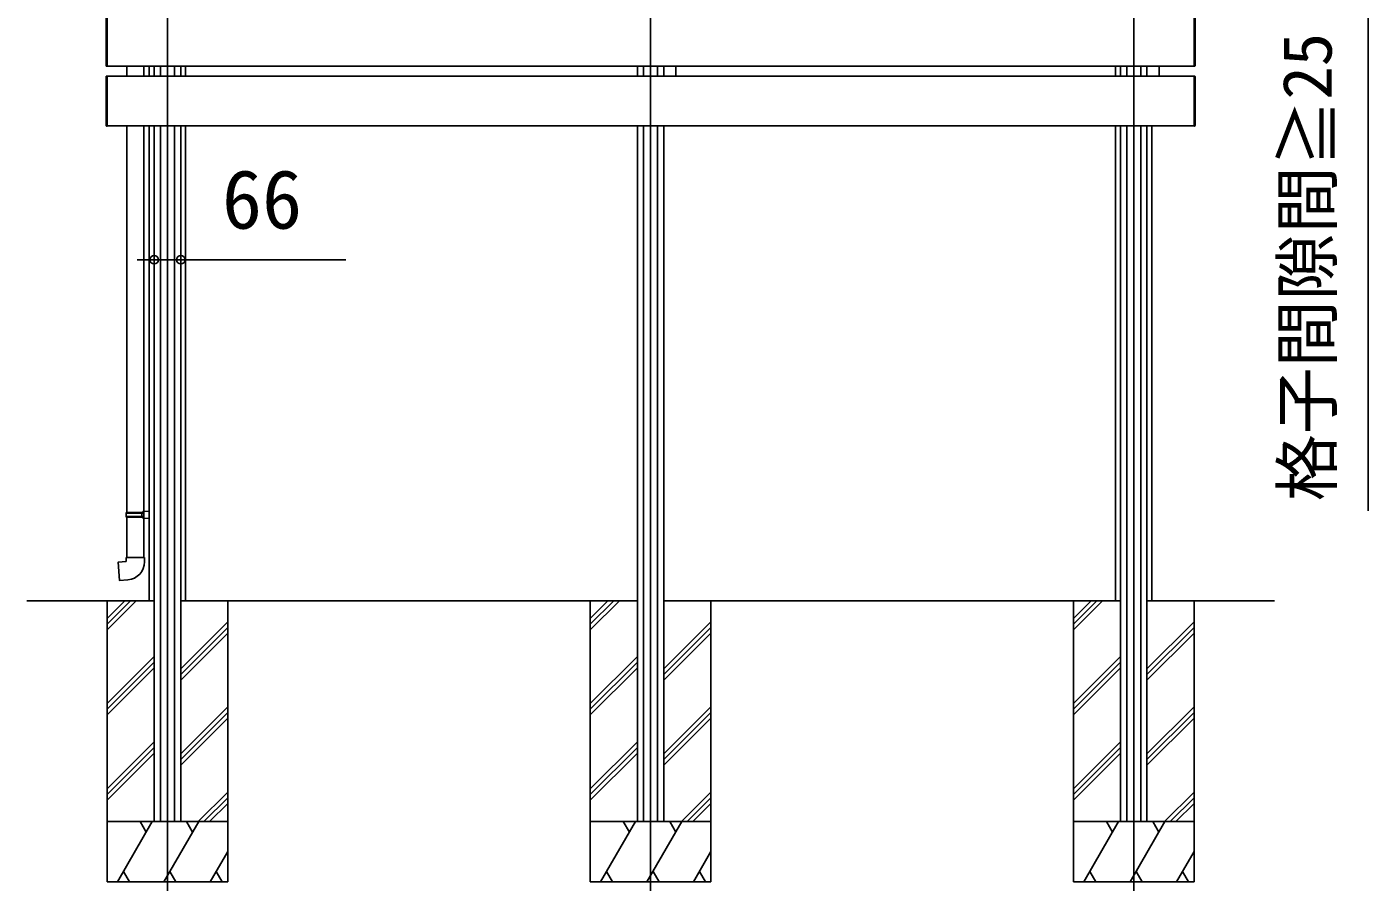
# Model space of a CAD drawing. Units: millimetres, scale not verified. Extents: x -525 to 525, y -783 to 778.
# Drawn here: x -291.7 to -91.5, y -164.8 to -37 of the extents above; entities that cross this region are included whole.
import ezdxf
from ezdxf.enums import TextEntityAlignment as Align

# ---------------------------------------------------------------- set-up
doc = ezdxf.new("R2010")
doc.units = ezdxf.units.MM
doc.header["$LTSCALE"] = 4
for name, color, linetype in [('0-4_YKK_12', 2, 'Continuous'), ('0-5_YKK_13', 4, 'Continuous'), ('0-6_YKK_A1', 4, 'Continuous'), ('0-7_YKK_D', 6, 'Continuous')]:
    doc.layers.add(name, color=color, linetype=linetype)
doc.styles.add('ＭＳ ゴシック', font='')
doc.styles.get('ＭＳ ゴシック').set_extended_font_data('MS Gothic')

msp = doc.modelspace()

# ---------------------------------------------------------------- linework, layer by layer
at = {"layer": '0-4_YKK_12'}
for p, q in [((-270.72, 13.419), (-270.72, -167.846)), ((-126.48, 13.419), (-126.48, -167.428)), ((-198.6, 10.82), (-198.6, -167.428))]:
    msp.add_line(p, q, dxfattribs=at)
at = {"layer": '0-5_YKK_13'}
for p, q in [((-276.792, -42.844), (-276.792, -44.344)), ((-274.272, -44.344), (-274.272, -42.844)), ((-276.792, -51.784), (-276.792, -109.53)), ((-274.272, -109.376), (-274.272, -51.784)), ((-276.912, -109.65), (-276.852, -109.53)), ((-276.912, -109.65), (-274.272, -109.65)), ((-276.912, -109.65), (-276.912, -110.13)), ((-276.912, -110.13), (-274.272, -110.13)), ((-276.912, -110.13), (-276.852, -110.25)), ((-276.852, -109.53), (-274.272, -109.53)), ((-274.541, -109.65), (-274.566, -109.53)), ((-274.392, -109.38), (-273.432, -109.352)), ((-274.392, -109.5), (-274.392, -109.38)), ((-274.392, -109.5), (-274.272, -109.5)), ((-274.272, -109.53), (-274.272, -109.563)), ((-273.432, -109.352), (-273.432, -110.428)), ((-276.852, -110.25), (-274.272, -110.25)), ((-276.792, -110.25), (-276.792, -116.25)), ((-274.392, -110.4), (-274.392, -110.28)), ((-274.392, -110.4), (-273.432, -110.428)), ((-274.272, -116.25), (-274.272, -110.403)), ((-276.912, -116.25), (-274.152, -116.25)), ((-276.912, -116.85), (-276.912, -116.25)), ((-274.152, -116.25), (-274.152, -116.905))]:
    msp.add_line(p, q, dxfattribs=at)
for points in [[(-274.541, -109.65), (-274.541, -110.13), (-274.566, -110.25)], [(-274.392, -110.28), (-274.272, -110.28), (-274.272, -109.5)], [(-276.617, -119.595), (-277.867, -119.704), (-278.107, -116.954), (-276.912, -116.85)]]:
    msp.add_lwpolyline(points, dxfattribs=at)
msp.add_arc((-276.852, -116.905), 2.7, 275, 0, dxfattribs=at)
at = {"layer": '0-6_YKK_A1'}
for p, q in [((-279.87, -35.47), (-279.87, -42.778)), ((-279.72, -42.844), (-279.72, -35.404)), ((-279.72, -42.784), (-279.72, -35.464)), ((-117.48, -42.844), (-117.48, -35.404)), ((-117.48, -42.784), (-117.48, -35.464)), ((-117.33, -35.47), (-117.33, -42.778)), ((-279.87, -42.778), (-279.87, -42.796)), ((-279.814, -42.856), (-279.72, -42.862)), ((-279.72, -42.862), (-279.72, -42.784)), ((-279.72, -42.844), (-117.48, -42.844)), ((-273.432, -44.344), (-273.432, -42.844)), ((-272.7, -42.844), (-272.7, -44.344)), ((-271.77, -42.844), (-271.77, -44.344)), ((-269.67, -42.844), (-269.67, -44.344)), ((-268.74, -42.844), (-268.74, -44.344)), ((-268.008, -44.344), (-268.008, -42.844)), ((-268.008, -42.844), (-268.008, -44.344)), ((-200.58, -42.844), (-200.58, -44.344)), ((-199.65, -42.844), (-199.65, -44.344)), ((-197.55, -42.844), (-197.55, -44.344)), ((-196.62, -42.844), (-196.62, -44.344)), ((-194.82, -44.344), (-194.82, -42.844)), ((-129.192, -42.844), (-129.192, -44.344)), ((-128.46, -42.844), (-128.46, -44.344)), ((-127.53, -42.844), (-127.53, -44.344)), ((-125.43, -42.844), (-125.43, -44.344)), ((-124.5, -42.844), (-124.5, -44.344)), ((-122.7, -44.344), (-122.7, -42.844)), ((-117.48, -42.862), (-117.48, -42.784)), ((-117.386, -42.856), (-117.48, -42.862)), ((-117.33, -42.778), (-117.33, -42.796)), ((-279.87, -44.392), (-279.87, -44.41)), ((-279.87, -44.41), (-279.87, -51.718)), ((-279.72, -44.344), (-117.48, -44.344)), ((-279.72, -51.784), (-279.72, -44.344)), ((-279.72, -51.724), (-279.72, -44.404)), ((-117.48, -51.784), (-117.48, -44.344)), ((-117.48, -51.724), (-117.48, -44.404)), ((-117.33, -44.392), (-117.33, -44.41)), ((-117.33, -44.41), (-117.33, -51.718)), ((-279.87, -51.718), (-279.87, -51.736)), ((-279.814, -51.796), (-279.72, -51.802)), ((-279.72, -51.802), (-279.72, -51.724)), ((-279.72, -51.784), (-117.48, -51.784)), ((-273.432, -51.784), (-273.432, -122.704)), ((-272.7, -51.784), (-272.7, -155.704)), ((-271.77, -51.784), (-271.77, -155.704)), ((-269.67, -51.784), (-269.67, -155.704)), ((-268.74, -51.784), (-268.74, -155.704)), ((-268.008, -51.784), (-268.008, -122.704)), ((-200.58, -51.784), (-200.58, -155.704)), ((-199.65, -51.784), (-199.65, -155.704)), ((-197.55, -51.784), (-197.55, -155.704)), ((-196.62, -51.784), (-196.62, -155.704)), ((-129.192, -51.784), (-129.192, -122.704)), ((-128.46, -51.784), (-128.46, -155.704)), ((-127.53, -51.784), (-127.53, -155.704)), ((-125.43, -51.784), (-125.43, -155.704)), ((-124.5, -51.784), (-124.5, -155.704)), ((-123.768, -51.784), (-123.768, -122.704)), ((-117.48, -51.802), (-117.48, -51.724)), ((-117.386, -51.796), (-117.48, -51.802)), ((-117.33, -51.718), (-117.33, -51.736)), ((-272.7, -122.704), (-291.72, -122.704)), ((-279.72, -122.704), (-279.72, -164.704)), ((-279.72, -125.343), (-277.081, -122.704)), ((-279.72, -126.191), (-276.233, -122.704)), ((-279.72, -127.04), (-275.384, -122.704)), ((-200.58, -122.704), (-268.74, -122.704)), ((-261.72, -122.704), (-261.72, -164.704)), ((-207.6, -122.704), (-207.6, -164.704)), ((-207.6, -125.343), (-204.961, -122.704)), ((-207.6, -126.191), (-204.113, -122.704)), ((-207.6, -127.04), (-203.264, -122.704)), ((-128.46, -122.704), (-196.62, -122.704)), ((-189.6, -122.704), (-189.6, -164.704)), ((-135.48, -122.704), (-135.48, -164.704)), ((-135.48, -125.343), (-132.841, -122.704)), ((-135.48, -126.191), (-131.993, -122.704)), ((-135.48, -127.04), (-131.144, -122.704)), ((-105.48, -122.704), (-124.5, -122.704)), ((-117.48, -122.704), (-117.48, -164.704)), ((-268.74, -132.865), (-261.72, -125.845)), ((-196.62, -132.865), (-189.6, -125.845)), ((-124.5, -132.865), (-117.48, -125.845)), ((-268.74, -133.713), (-261.72, -126.693)), ((-268.74, -134.562), (-261.72, -127.542)), ((-196.62, -133.713), (-189.6, -126.693)), ((-196.62, -134.562), (-189.6, -127.542)), ((-124.5, -133.713), (-117.48, -126.693)), ((-124.5, -134.562), (-117.48, -127.542)), ((-279.72, -138.071), (-272.7, -131.051)), ((-279.72, -138.919), (-272.7, -131.899)), ((-207.6, -138.071), (-200.58, -131.051)), ((-207.6, -138.919), (-200.58, -131.899)), ((-135.48, -138.071), (-128.46, -131.051)), ((-135.48, -138.919), (-128.46, -131.899)), ((-279.72, -139.768), (-272.7, -132.748)), ((-207.6, -139.768), (-200.58, -132.748)), ((-135.48, -139.768), (-128.46, -132.748)), ((-268.74, -145.593), (-261.72, -138.573)), ((-268.74, -146.441), (-261.72, -139.421)), ((-196.62, -145.593), (-189.6, -138.573)), ((-196.62, -146.441), (-189.6, -139.421)), ((-124.5, -145.593), (-117.48, -138.573)), ((-124.5, -146.441), (-117.48, -139.421)), ((-268.74, -147.29), (-261.72, -140.27)), ((-196.62, -147.29), (-189.6, -140.27)), ((-124.5, -147.29), (-117.48, -140.27)), ((-279.72, -150.798), (-272.7, -143.778)), ((-207.6, -150.798), (-200.58, -143.778)), ((-135.48, -150.798), (-128.46, -143.778)), ((-279.72, -151.647), (-272.7, -144.627)), ((-279.72, -152.496), (-272.7, -145.476)), ((-207.6, -151.647), (-200.58, -144.627)), ((-207.6, -152.496), (-200.58, -145.476)), ((-135.48, -151.647), (-128.46, -144.627)), ((-135.48, -152.496), (-128.46, -145.476)), ((-266.124, -155.704), (-261.72, -151.3)), ((-265.275, -155.704), (-261.72, -152.149)), ((-194.004, -155.704), (-189.6, -151.3)), ((-193.155, -155.704), (-189.6, -152.149)), ((-121.884, -155.704), (-117.48, -151.3)), ((-121.035, -155.704), (-117.48, -152.149)), ((-264.426, -155.704), (-261.72, -152.998)), ((-192.306, -155.704), (-189.6, -152.998)), ((-120.186, -155.704), (-117.48, -152.998)), ((-261.72, -155.704), (-279.72, -155.704)), ((-278.191, -164.704), (-272.995, -155.704)), ((-273.895, -157.263), (-274.795, -155.704)), ((-271.263, -164.704), (-266.066, -155.704)), ((-266.966, -157.263), (-267.867, -155.704)), ((-189.6, -155.704), (-207.6, -155.704)), ((-206.071, -164.704), (-200.875, -155.704)), ((-201.775, -157.263), (-202.675, -155.704)), ((-199.143, -164.704), (-193.946, -155.704)), ((-194.846, -157.263), (-195.747, -155.704)), ((-117.48, -155.704), (-135.48, -155.704)), ((-133.951, -164.704), (-128.755, -155.704)), ((-129.655, -157.263), (-130.555, -155.704)), ((-127.023, -164.704), (-121.826, -155.704)), ((-122.726, -157.263), (-123.627, -155.704)), ((-264.334, -164.704), (-261.72, -160.176)), ((-192.214, -164.704), (-189.6, -160.176)), ((-120.094, -164.704), (-117.48, -160.176)), ((-277.291, -163.145), (-276.391, -164.704)), ((-270.363, -163.145), (-269.463, -164.704)), ((-263.434, -163.145), (-262.535, -164.704)), ((-205.171, -163.145), (-204.271, -164.704)), ((-198.243, -163.145), (-197.343, -164.704)), ((-191.314, -163.145), (-190.415, -164.704)), ((-133.051, -163.145), (-132.151, -164.704)), ((-126.123, -163.145), (-125.223, -164.704)), ((-119.194, -163.145), (-118.295, -164.704)), ((-279.72, -164.704), (-261.72, -164.704)), ((-207.6, -164.704), (-189.6, -164.704)), ((-135.48, -164.704), (-117.48, -164.704))]:
    msp.add_line(p, q, dxfattribs=at)
for points in [[(-279.72, -44.404), (-279.72, -44.326), (-279.814, -44.332)], [(-117.48, -44.404), (-117.48, -44.326), (-117.386, -44.332)]]:
    msp.add_lwpolyline(points, dxfattribs=at)
for centre, start, end in [((-279.81, -42.796), 180, 266.5), ((-117.39, -42.796), 273.5, 0), ((-279.81, -44.392), 93.5, 180), ((-117.39, -44.392), 0, 86.5), ((-279.81, -51.736), 180, 266.5), ((-117.39, -51.736), 273.5, 0)]:
    msp.add_arc(centre, 0.06, start, end, dxfattribs=at)
at = {"layer": '0-7_YKK_D'}
for p, q in [((-91.48, 0.35), (-91.48, -109.262)), ((-272.7, -71.768), (-275.25, -71.768)), ((-272.7, -71.768), (-268.74, -71.768)), ((-268.74, -71.768), (-244.095, -71.768))]:
    msp.add_line(p, q, dxfattribs=at)
for centre in [(-272.7, -71.768), (-268.74, -71.768)]:
    msp.add_circle(centre, 0.637, dxfattribs=at)

# ---------------------------------------------------------------- texts
at = {"layer": '0-7_YKK_D', "style": 'ＭＳ ゴシック'}
msp.add_text('格子間隙間≧25', height=7.331, rotation=90, dxfattribs=at).set_placement((-94.73, -107.83), align=Align.BOTTOM_LEFT)
msp.add_text('66', height=8.798, dxfattribs=at).set_placement((-262.595, -69.768), align=Align.BOTTOM_LEFT)

doc.saveas('drawing.dxf')
